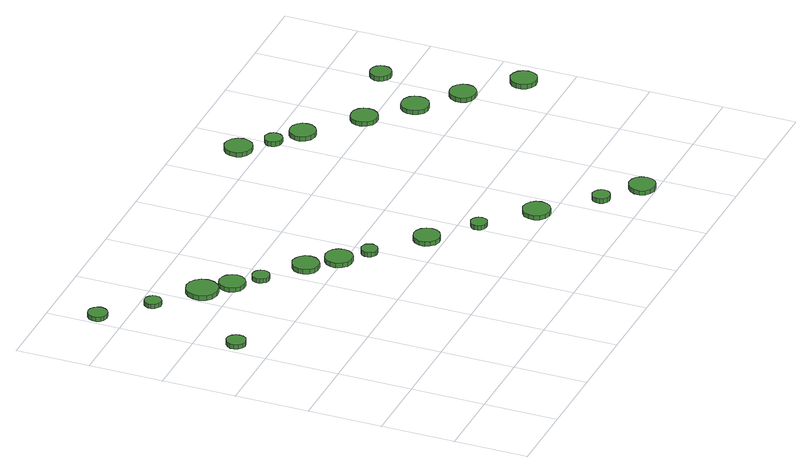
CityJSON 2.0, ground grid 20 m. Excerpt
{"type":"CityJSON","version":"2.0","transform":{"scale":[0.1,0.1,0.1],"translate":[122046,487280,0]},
"CityObjects":{
"tree1":{"type":"SolitaryVegetationObject","attributes":{"function":"something"},"geometry":[{"type":"MultiSurface","lod":"1","boundaries":[[[0,1,2,3,4,5,6,7,8,9,10,11,12,13,14]],[[15,16,17,18,19,20,21,22,23,24,25,26,27,28,29]],[[0,29,28,1]],[[1,28,27,2]],[[2,27,26,3]],[[3,26,25,4]],[[4,25,24,5]],[[5,24,23,6]],[[6,23,22,7]],[[7,22,21,8]],[[8,21,20,9]],[[9,20,19,10]],[[10,19,18,11]],[[11,18,17,12]],[[12,17,16,13]],[[13,16,15,14]],[[14,15,29,0]]]}]},
"tree2":{"type":"SolitaryVegetationObject","attributes":{"function":"something"},"geometry":[{"type":"MultiSurface","lod":"1","boundaries":[[[30,31,32,33,34,35,36,37,38,39,40,41,42,43,44]],[[45,46,47,48,49,50,51,52,53,54,55,56,57,58,59]],[[30,59,58,31]],[[31,58,57,32]],[[32,57,56,33]],[[33,56,55,34]],[[34,55,54,35]],[[35,54,53,36]],[[36,53,52,37]],[[37,52,51,38]],[[38,51,50,39]],[[39,50,49,40]],[[40,49,48,41]],[[41,48,47,42]],[[42,47,46,43]],[[43,46,45,44]],[[44,45,59,30]]]}]},
"tree3":{"type":"SolitaryVegetationObject","attributes":{"function":"something"},"geometry":[{"type":"MultiSurface","lod":"1","boundaries":[[[60,61,62,63,64,65,66,67,68,69,70,71,72,73,74]],[[75,76,77,78,79,80,81,82,83,84,85,86,87,88,89]],[[60,89,88,61]],[[61,88,87,62]],[[62,87,86,63]],[[63,86,85,64]],[[64,85,84,65]],[[65,84,83,66]],[[66,83,82,67]],[[67,82,81,68]],[[68,81,80,69]],[[69,80,79,70]],[[70,79,78,71]],[[71,78,77,72]],[[72,77,76,73]],[[73,76,75,74]],[[74,75,89,60]]]}]},
"tree4":{"type":"SolitaryVegetationObject","attributes":{"function":"something"},"geometry":[{"type":"MultiSurface","lod":"1","boundaries":[[[90,91,92,93,94,95,96,97,98,99,100,101,102,103,104]],[[105,106,107,108,109,110,111,112,113,114,115,116,117,118,119]],[[90,119,118,91]],[[91,118,117,92]],[[92,117,116,93]],[[93,116,115,94]],[[94,115,114,95]],[[95,114,113,96]],[[96,113,112,97]],[[97,112,111,98]],[[98,111,110,99]],[[99,110,109,100]],[[100,109,108,101]],[[101,108,107,102]],[[102,107,106,103]],[[103,106,105,104]],[[104,105,119,90]]]}]},
"tree5":{"type":"SolitaryVegetationObject","attributes":{"function":"something"},"geometry":[{"type":"MultiSurface","lod":"1","boundaries":[[[120,121,122,123,124,125,126,127,128,129,130,131,132,133,134]],[[135,136,137,138,139,140,141,142,143,144,145,146,147,148,149]],[[120,149,148,121]],[[121,148,147,122]],[[122,147,146,123]],[[123,146,145,124]],[[124,145,144,125]],[[125,144,143,126]],[[126,143,142,127]],[[127,142,141,128]],[[128,141,140,129]],[[129,140,139,130]],[[130,139,138,131]],[[131,138,137,132]],[[132,137,136,133]],[[133,136,135,134]],[[134,135,149,120]]]}]},
"tree6":{"type":"SolitaryVegetationObject","attributes":{"function":"something"},"geometry":[{"type":"MultiSurface","lod":"1","boundaries":[[[150,151,152,153,154,155,156,157,158,159,160,161,162,163,164]],[[165,166,167,168,169,170,171,172,173,174,175,176,177,178,179]],[[150,179,178,151]],[[151,178,177,152]],[[152,177,176,153]],[[153,176,175,154]],[[154,175,174,155]],[[155,174,173,156]],[[156,173,172,157]],[[157,172,171,158]],[[158,171,170,159]],[[159,170,169,160]],[[160,169,168,161]],[[161,168,167,162]],[[162,167,166,163]],[[163,166,165,164]],[[164,165,179,150]]]}]},
"tree7":{"type":"SolitaryVegetationObject","attributes":{"function":"something"},"geometry":[{"type":"MultiSurface","lod":"1","boundaries":[[[180,181,182,183,184,185,186,187,188,189,190,191,192,193,194]],[[195,196,197,198,199,200,201,202,203,204,205,206,207,208,209]],[[180,209,208,181]],[[181,208,207,182]],[[182,207,206,183]],[[183,206,205,184]],[[184,205,204,185]],[[185,204,203,186]],[[186,203,202,187]],[[187,202,201,188]],[[188,201,200,189]],[[189,200,199,190]],[[190,199,198,191]],[[191,198,197,192]],[[192,197,196,193]],[[193,196,195,194]],[[194,195,209,180]]]}]},
"tree8":{"type":"SolitaryVegetationObject","attributes":{"function":"something"},"geometry":[{"type":"MultiSurface","lod":"1","boundaries":[[[210,211,212,213,214,215,216,217,218,219,220,221,222,223,224]],[[225,226,227,228,229,230,231,232,233,234,235,236,237,238,239]],[[210,239,238,211]],[[211,238,237,212]],[[212,237,236,213]],[[213,236,235,214]],[[214,235,234,215]],[[215,234,233,216]],[[216,233,232,217]],[[217,232,231,218]],[[218,231,230,219]],[[219,230,229,220]],[[220,229,228,221]],[[221,228,227,222]],[[222,227,226,223]],[[223,226,225,224]],[[224,225,239,210]]]}]},
"tree9":{"type":"SolitaryVegetationObject","attributes":{"function":"something"},"geometry":[{"type":"MultiSurface","lod":"1","boundaries":[[[240,241,242,243,244,245,246,247,248,249,250,251,252,253,254]],[[255,256,257,258,259,260,261,262,263,264,265,266,267,268,269]],[[240,269,268,241]],[[241,268,267,242]],[[242,267,266,243]],[[243,266,265,244]],[[244,265,264,245]],[[245,264,263,246]],[[246,263,262,247]],[[247,262,261,248]],[[248,261,260,249]],[[249,260,259,250]],[[250,259,258,251]],[[251,258,257,252]],[[252,257,256,253]],[[253,256,255,254]],[[254,255,269,240]]]}]},
"tree10":{"type":"SolitaryVegetationObject","attributes":{"function":"something"},"geometry":[{"type":"MultiSurface","lod":"1","boundaries":[[[270,271,272,273,274,275,276,277,278,279,280,281,282,283,284]],[[285,286,287,288,289,290,291,292,293,294,295,296,297,298,299]],[[270,299,298,271]],[[271,298,297,272]],[[272,297,296,273]],[[273,296,295,274]],[[274,295,294,275]],[[275,294,293,276]],[[276,293,292,277]],[[277,292,291,278]],[[278,291,290,279]],[[279,290,289,280]],[[280,289,288,281]],[[281,288,287,282]],[[282,287,286,283]],[[283,286,285,284]],[[284,285,299,270]]]}]},
"tree11":{"type":"SolitaryVegetationObject","attributes":{"function":"something"},"geometry":[{"type":"MultiSurface","lod":"1","boundaries":[[[300,301,302,303,304,305,306,307,308,309,310,311,312,313,314]],[[315,316,317,318,319,320,321,322,323,324,325,326,327,328,329]],[[300,329,328,301]],[[301,328,327,302]],[[302,327,326,303]],[[303,326,325,304]],[[304,325,324,305]],[[305,324,323,306]],[[306,323,322,307]],[[307,322,321,308]],[[308,321,320,309]],[[309,320,319,310]],[[310,319,318,311]],[[311,318,317,312]],[[312,317,316,313]],[[313,316,315,314]],[[314,315,329,300]]]}]},
"tree12":{"type":"SolitaryVegetationObject","attributes":{"function":"something"},"geometry":[{"type":"MultiSurface","lod":"1","boundaries":[[[330,331,332,333,334,335,336,337,338,339,340,341,342,343,344]],[[345,346,347,348,349,350,351,352,353,354,355,356,357,358,359]],[[330,359,358,331]],[[331,358,357,332]],[[332,357,356,333]],[[333,356,355,334]],[[334,355,354,335]],[[335,354,353,336]],[[336,353,352,337]],[[337,352,351,338]],[[338,351,350,339]],[[339,350,349,340]],[[340,349,348,341]],[[341,348,347,342]],[[342,347,346,343]],[[343,346,345,344]],[[344,345,359,330]]]}]},
"tree13":{"type":"SolitaryVegetationObject","attributes":{"function":"something"},"geometry":[{"type":"MultiSurface","lod":"1","boundaries":[[[360,361,362,363,364,365,366,367,368,369,370,371,372,373,374]],[[375,376,377,378,379,380,381,382,383,384,385,386,387,388,389]],[[360,389,388,361]],[[361,388,387,362]],[[362,387,386,363]],[[363,386,385,364]],[[364,385,384,365]],[[365,384,383,366]],[[366,383,382,367]],[[367,382,381,368]],[[368,381,380,369]],[[369,380,379,370]],[[370,379,378,371]],[[371,378,377,372]],[[372,377,376,373]],[[373,376,375,374]],[[374,375,389,360]]]}]},
"tree14":{"type":"SolitaryVegetationObject","attributes":{"function":"something"},"geometry":[{"type":"MultiSurface","lod":"1","boundaries":[[[390,391,392,393,394,395,396,397,398,399,400,401,402,403,404]],[[405,406,407,408,409,410,411,412,413,414,415,416,417,418,419]],[[390,419,418,391]],[[391,418,417,392]],[[392,417,416,393]],[[393,416,415,394]],[[394,415,414,395]],[[395,414,413,396]],[[396,413,412,397]],[[397,412,411,398]],[[398,411,410,399]],[[399,410,409,400]],[[400,409,408,401]],[[401,408,407,402]],[[402,407,406,403]],[[403,406,405,404]],[[404,405,419,390]]]}]},
"tree15":{"type":"SolitaryVegetationObject","attributes":{"function":"something"},"geometry":[{"type":"MultiSurface","lod":"1","boundaries":[[[420,421,422,423,424,425,426,427,428,429,430,431,432,433,434]],[[435,436,437,438,439,440,441,442,443,444,445,446,447,448,449]],[[420,449,448,421]],[[421,448,447,422]],[[422,447,446,423]],[[423,446,445,424]],[[424,445,444,425]],[[425,444,443,426]],[[426,443,442,427]],[[427,442,441,428]],[[428,441,440,429]],[[429,440,439,430]],[[430,439,438,431]],[[431,438,437,432]],[[432,437,436,433]],[[433,436,435,434]],[[434,435,449,420]]]}]},
"tree16":{"type":"SolitaryVegetationObject","attributes":{"function":"something"},"geometry":[{"type":"MultiSurface","lod":"1","boundaries":[[[450,451,452,453,454,455,456,457,458,459,460,461,462,463,464]],[[465,466,467,468,469,470,471,472,473,474,475,476,477,478,479]],[[450,479,478,451]],[[451,478,477,452]],[[452,477,476,453]],[[453,476,475,454]],[[454,475,474,455]],[[455,474,473,456]],[[456,473,472,457]],[[457,472,471,458]],[[458,471,470,459]],[[459,470,469,460]],[[460,469,468,461]],[[461,468,467,462]],[[462,467,466,463]],[[463,466,465,464]],[[464,465,479,450]]]}]},
"tree17":{"type":"SolitaryVegetationObject","attributes":{"function":"something"},"geometry":[{"type":"MultiSurface","lod":"1","boundaries":[[[480,481,482,483,484,485,486,487,488,489,490,491,492,493,494]],[[495,496,497,498,499,500,501,502,503,504,505,506,507,508,509]],[[480,509,508,481]],[[481,508,507,482]],[[482,507,506,483]],[[483,506,505,484]],[[484,505,504,485]],[[485,504,503,486]],[[486,503,502,487]],[[487,502,501,488]],[[488,501,500,489]],[[489,500,499,490]],[[490,499,498,491]],[[491,498,497,492]],[[492,497,496,493]],[[493,496,495,494]],[[494,495,509,480]]]}]},
"tree18":{"type":"SolitaryVegetationObject","attributes":{"function":"something"},"geometry":[{"type":"MultiSurface","lod":"1","boundaries":[[[510,511,512,513,514,515,516,517,518,519,520,521,522,523,524]],[[525,526,527,528,529,530,531,532,533,534,535,536,537,538,539]],[[510,539,538,511]],[[511,538,537,512]],[[512,537,536,513]],[[513,536,535,514]],[[514,535,534,515]],[[515,534,533,516]],[[516,533,532,517]],[[517,532,531,518]],[[518,531,530,519]],[[519,530,529,520]],[[520,529,528,521]],[[521,528,527,522]],[[522,527,526,523]],[[523,526,525,524]],[[524,525,539,510]]]}]},
"tree19":{"type":"SolitaryVegetationObject","attributes":{"function":"something"},"geometry":[{"type":"MultiSurface","lod":"1","boundaries":[[[540,541,542,543,544,545,546,547,548,549,550,551,552,553,554]],[[555,556,557,558,559,560,561,562,563,564,565,566,567,568,569]],[[540,569,568,541]],[[541,568,567,542]],[[542,567,566,543]],[[543,566,565,544]],[[544,565,564,545]],[[545,564,563,546]],[[546,563,562,547]],[[547,562,561,548]],[[548,561,560,549]],[[549,560,559,550]],[[550,559,558,551]],[[551,558,557,552]],[[552,557,556,553]],[[553,556,555,554]],[[554,555,569,540]]]}]},
"tree20":{"type":"SolitaryVegetationObject","attributes":{"function":"something"},"geometry":[{"type":"MultiSurface","lod":"1","boundaries":[[[570,571,572,573,574,575,576,577,578,579,580,581,582,583,584]],[[585,586,587,588,589,590,591,592,593,594,595,596,597,598,599]],[[570,599,598,571]],[[571,598,597,572]],[[572,597,596,573]],[[573,596,595,574]],[[574,595,594,575]],[[575,594,593,576]],[[576,593,592,577]],[[577,592,591,578]],[[578,591,590,579]],[[579,590,589,580]],[[580,589,588,581]],[[581,588,587,582]],[[582,587,586,583]],[[583,586,585,584]],[[584,585,599,570]]]}]},
"tree21":{"type":"SolitaryVegetationObject","attributes":{"function":"something"},"geometry":[{"type":"MultiSurface","lod":"1","boundaries":[[[600,601,602,603,604,605,606,607,608,609,610,611,612,613,614]],[[615,616,617,618,619,620,621,622,623,624,625,626,627,628,629]],[[600,629,628,601]],[[601,628,627,602]],[[602,627,626,603]],[[603,626,625,604]],[[604,625,624,605]],[[605,624,623,606]],[[606,623,622,607]],[[607,622,621,608]],[[608,621,620,609]],[[609,620,619,610]],[[610,619,618,611]],[[611,618,617,612]],[[612,617,616,613]],[[613,616,615,614]],[[614,615,629,600]]]}]},
"tree22":{"type":"SolitaryVegetationObject","attributes":{"function":"something"},"geometry":[{"type":"MultiSurface","lod":"1","boundaries":[[[630,631,632,633,634,635,636,637,638,639,640,641,642,643,644]],[[645,646,647,648,649,650,651,652,653,654,655,656,657,658,659]],[[630,659,658,631]],[[631,658,657,632]],[[632,657,656,633]],[[633,656,655,634]],[[634,655,654,635]],[[635,654,653,636]],[[636,653,652,637]],[[637,652,651,638]],[[638,651,650,639]],[[639,650,649,640]],[[640,649,648,641]],[[641,648,647,642]],[[642,647,646,643]],[[643,646,645,644]],[[644,645,659,630]]]}]}
},
"vertices":[
[61,695,17],[59,705,17],[53,714,17],[43,720,17],[32,721,17],[22,717,17],[14,710,17],[9,700,17],[9,689,17],[14,679,17],[22,672,17],[32,668,17],[43,670,17],[53,675,17],[59,684,17],[59,684,5],[53,675,5],[43,670,5],[32,668,5],[22,672,5],[14,679,5],[9,689,5],[9,700,5],[14,710,5],[22,717,5],[32,721,5],[43,720,5],[53,714,5],[59,705,5],[61,695,5],
[58,1072,16],[55,1083,16],[49,1091,16],[40,1097,16],[29,1098,16],[18,1095,16],[10,1087,16],[6,1077,16],[6,1066,16],[10,1056,16],[18,1049,16],[29,1046,16],[40,1047,16],[49,1052,16],[55,1061,16],[55,1061,4],[49,1052,4],[40,1047,4],[29,1046,4],[18,1049,4],[10,1056,4],[6,1066,4],[6,1077,4],[10,1087,4],[18,1095,4],[29,1098,4],[40,1097,4],[49,1091,4],[55,1083,4],[58,1072,4],
[166,967,14],[164,976,14],[158,983,14],[150,988,14],[141,989,14],[132,986,14],[125,980,14],[121,971,14],[121,962,14],[125,953,14],[132,947,14],[141,944,14],[150,945,14],[158,950,14],[164,957,14],[164,957,2],[158,950,2],[150,945,2],[141,944,2],[132,947,2],[125,953,2],[121,962,2],[121,971,2],[125,980,2],[132,986,2],[141,989,2],[150,988,2],[158,983,2],[164,976,2],[166,967,2],
[286,872,17],[282,890,17],[272,904,17],[257,913,17],[239,915,17],[222,909,17],[209,897,17],[202,881,17],[202,864,17],[209,847,17],[222,835,17],[239,830,17],[257,832,17],[272,841,17],[282,855,17],[282,855,4],[272,841,4],[257,832,4],[239,830,4],[222,835,4],[209,847,4],[202,864,4],[202,881,4],[209,897,4],[222,909,4],[239,915,4],[257,913,4],[272,904,4],[282,890,4],[286,872,4],
[339,815,15],[336,829,15],[327,841,15],[315,848,15],[301,850,15],[287,845,15],[276,836,15],[270,822,15],[270,808,15],[276,795,15],[287,785,15],[301,781,15],[315,782,15],[327,789,15],[336,801,15],[336,801,3],[327,789,3],[315,782,3],[301,781,3],[287,785,3],[276,795,3],[270,808,3],[270,822,3],[276,836,3],[287,845,3],[301,850,3],[315,848,3],[327,841,3],[336,829,3],[339,815,3],
[386,760,15],[384,770,15],[378,777,15],[370,782,15],[360,783,15],[351,780,15],[344,774,15],[340,765,15],[340,755,15],[344,747,15],[351,740,15],[360,737,15],[370,738,15],[378,743,15],[384,751,15],[384,751,3],[378,743,3],[370,738,3],[360,737,3],[351,740,3],[344,747,3],[340,755,3],[340,765,3],[344,774,3],[351,780,3],[360,783,3],[370,782,3],[378,777,3],[384,770,3],[386,760,3],
[493,676,17],[490,691,17],[481,703,17],[468,710,17],[454,712,17],[439,707,17],[429,697,17],[423,684,17],[423,669,17],[429,655,17],[439,645,17],[454,641,17],[468,642,17],[481,650,17],[490,662,17],[490,662,4],[481,650,4],[468,642,4],[454,641,4],[439,645,4],[429,655,4],[423,669,4],[423,684,4],[429,697,4],[439,707,4],[454,712,4],[468,710,4],[481,703,4],[490,691,4],[493,676,4],
[558,611,16],[555,626,16],[546,639,16],[533,646,16],[518,648,16],[503,643,16],[492,633,16],[485,619,16],[485,604,16],[492,590,16],[503,579,16],[518,575,16],[533,576,16],[546,584,16],[555,596,16],[555,596,3],[546,584,3],[533,576,3],[518,575,3],[503,579,3],[492,590,3],[485,604,3],[485,619,3],[492,633,3],[503,643,3],[518,648,3],[533,646,3],[546,639,3],[555,626,3],[558,611,3],
[610,555,15],[608,564,15],[603,572,15],[595,576,15],[586,577,15],[577,574,15],[570,568,15],[566,560,15],[566,551,15],[570,542,15],[577,536,15],[586,533,15],[595,534,15],[603,539,15],[608,546,15],[608,546,2],[603,539,2],[595,534,2],[586,533,2],[577,536,2],[570,542,2],[566,551,2],[566,560,2],[570,568,2],[577,574,2],[586,577,2],[595,576,2],[603,572,2],[608,564,2],[610,555,2],
[740,445,15],[737,460,15],[728,472,15],[715,479,15],[701,481,15],[687,476,15],[676,466,15],[670,453,15],[670,438,15],[676,425,15],[687,415,15],[701,410,15],[715,412,15],[728,419,15],[737,431,15],[737,431,2],[728,419,2],[715,412,2],[701,410,2],[687,415,2],[676,425,2],[670,438,2],[670,453,2],[676,466,2],[687,476,2],[701,481,2],[715,479,2],[728,472,2],[737,460,2],[740,445,2],
[840,349,14],[838,358,14],[833,365,14],[825,370,14],[816,371,14],[807,368,14],[800,362,14],[796,354,14],[796,344,14],[800,336,14],[807,330,14],[816,327,14],[825,328,14],[833,332,14],[838,340,14],[838,340,2],[833,332,2],[825,328,2],[816,327,2],[807,330,2],[800,336,2],[796,344,2],[796,354,2],[800,362,2],[807,368,2],[816,371,2],[825,370,2],[833,365,2],[838,358,2],[840,349,2],
[970,238,14],[967,253,14],[958,265,14],[944,273,14],[929,275,14],[915,270,14],[903,260,14],[897,246,14],[897,230,14],[903,216,14],[915,206,14],[929,201,14],[944,203,14],[958,211,14],[967,223,14],[967,223,2],[958,211,2],[944,203,2],[929,201,2],[915,206,2],[903,216,2],[897,230,2],[897,246,2],[903,260,2],[915,270,2],[929,275,2],[944,273,2],[958,265,2],[967,253,2],[970,238,2],
[1083,113,15],[1081,122,15],[1075,130,15],[1066,135,15],[1056,136,15],[1047,133,15],[1040,127,15],[1036,118,15],[1036,108,15],[1040,98,15],[1047,92,15],[1056,89,15],[1066,90,15],[1075,95,15],[1081,103,15],[1081,103,2],[1075,95,2],[1066,90,2],[1056,89,2],[1047,92,2],[1040,98,2],[1036,108,2],[1036,118,2],[1040,127,2],[1047,133,2],[1056,136,2],[1066,135,2],[1075,130,2],[1081,122,2],[1083,113,2],
[1182,36,15],[1179,51,15],[1171,63,15],[1158,70,15],[1143,72,15],[1129,67,15],[1118,57,15],[1112,44,15],[1112,29,15],[1118,15,15],[1129,6,15],[1143,1,15],[1158,3,15],[1171,10,15],[1179,22,15],[1179,22,3],[1171,10,3],[1158,3,3],[1143,1,3],[1129,6,3],[1118,15,3],[1112,29,3],[1112,44,3],[1118,57,3],[1129,67,3],[1143,72,3],[1158,70,3],[1171,63,3],[1179,51,3],[1182,36,3],
[975,1057,14],[972,1072,14],[963,1084,14],[949,1092,14],[934,1094,14],[919,1089,14],[908,1079,14],[902,1065,14],[902,1049,14],[908,1035,14],[919,1025,14],[934,1020,14],[949,1022,14],[963,1029,14],[972,1042,14],[972,1042,2],[963,1029,2],[949,1022,2],[934,1020,2],[919,1025,2],[908,1035,2],[902,1049,2],[902,1065,2],[908,1079,2],[919,1089,2],[934,1094,2],[949,1092,2],[963,1084,2],[972,1072,2],[975,1057,2],
[1033,990,14],[1031,999,14],[1025,1007,14],[1016,1012,14],[1006,1013,14],[997,1010,14],[990,1004,14],[985,995,14],[985,985,14],[990,976,14],[997,969,14],[1006,966,14],[1016,967,14],[1025,972,14],[1031,980,14],[1031,980,1],[1025,972,1],[1016,967,1],[1006,966,1],[997,969,1],[990,976,1],[985,985,1],[985,995,1],[990,1004,1],[997,1010,1],[1006,1013,1],[1016,1012,1],[1025,1007,1],[1031,999,1],[1033,990,1],
[1106,935,14],[1103,949,14],[1094,960,14],[1082,968,14],[1068,969,14],[1054,965,14],[1043,955,14],[1037,942,14],[1037,928,14],[1043,914,14],[1054,905,14],[1068,900,14],[1082,902,14],[1094,909,14],[1103,921,14],[1103,921,1],[1094,909,1],[1082,902,1],[1068,900,1],[1054,905,1],[1043,914,1],[1037,928,1],[1037,942,1],[1043,955,1],[1054,965,1],[1068,969,1],[1082,968,1],[1094,960,1],[1103,949,1],[1106,935,1],
[1233,818,15],[1230,833,15],[1221,845,15],[1208,852,15],[1193,853,15],[1179,849,15],[1168,839,15],[1162,826,15],[1162,811,15],[1168,797,15],[1179,787,15],[1193,783,15],[1208,784,15],[1221,792,15],[1230,804,15],[1230,804,3],[1221,792,3],[1208,784,3],[1193,783,3],[1179,787,3],[1168,797,3],[1162,811,3],[1162,826,3],[1168,839,3],[1179,849,3],[1193,853,3],[1208,852,3],[1221,845,3],[1230,833,3],[1233,818,3],
[1337,721,15],[1334,736,15],[1325,748,15],[1311,756,15],[1296,757,15],[1281,753,15],[1270,742,15],[1264,728,15],[1264,713,15],[1270,699,15],[1281,689,15],[1296,684,15],[1311,686,15],[1325,693,15],[1334,706,15],[1334,706,3],[1325,693,3],[1311,686,3],[1296,684,3],[1281,689,3],[1270,699,3],[1264,713,3],[1264,728,3],[1270,742,3],[1281,753,3],[1296,757,3],[1311,756,3],[1325,748,3],[1334,736,3],[1337,721,3],
[1438,631,15],[1435,645,15],[1426,657,15],[1413,665,15],[1398,666,15],[1384,662,15],[1373,652,15],[1367,638,15],[1367,624,15],[1373,610,15],[1384,600,15],[1398,596,15],[1413,597,15],[1426,605,15],[1435,617,15],[1435,617,3],[1426,605,3],[1413,597,3],[1398,596,3],[1384,600,3],[1373,610,3],[1367,624,3],[1367,638,3],[1373,652,3],[1384,662,3],[1398,666,3],[1413,665,3],[1426,657,3],[1435,645,3],[1438,631,3],
[1442,861,16],[1440,873,16],[1433,882,16],[1423,888,16],[1411,889,16],[1400,886,16],[1391,878,16],[1386,867,16],[1386,855,16],[1391,845,16],[1400,837,16],[1411,833,16],[1423,834,16],[1433,840,16],[1440,850,16],[1440,850,3],[1433,840,3],[1423,834,3],[1411,833,3],[1400,837,3],[1391,845,3],[1386,855,3],[1386,867,3],[1391,878,3],[1400,886,3],[1411,889,3],[1423,888,3],[1433,882,3],[1440,873,3],[1442,861,3],
[1562,516,13],[1558,530,13],[1550,542,13],[1537,549,13],[1522,551,13],[1508,546,13],[1497,536,13],[1491,523,13],[1491,508,13],[1497,495,13],[1508,485,13],[1522,480,13],[1537,482,13],[1550,489,13],[1558,501,13],[1558,501,0],[1550,489,0],[1537,482,0],[1522,480,0],[1508,485,0],[1497,495,0],[1491,508,0],[1491,523,0],[1497,536,0],[1508,546,0],[1522,551,0],[1537,549,0],[1550,542,0],[1558,530,0],[1562,516,0]
]}
